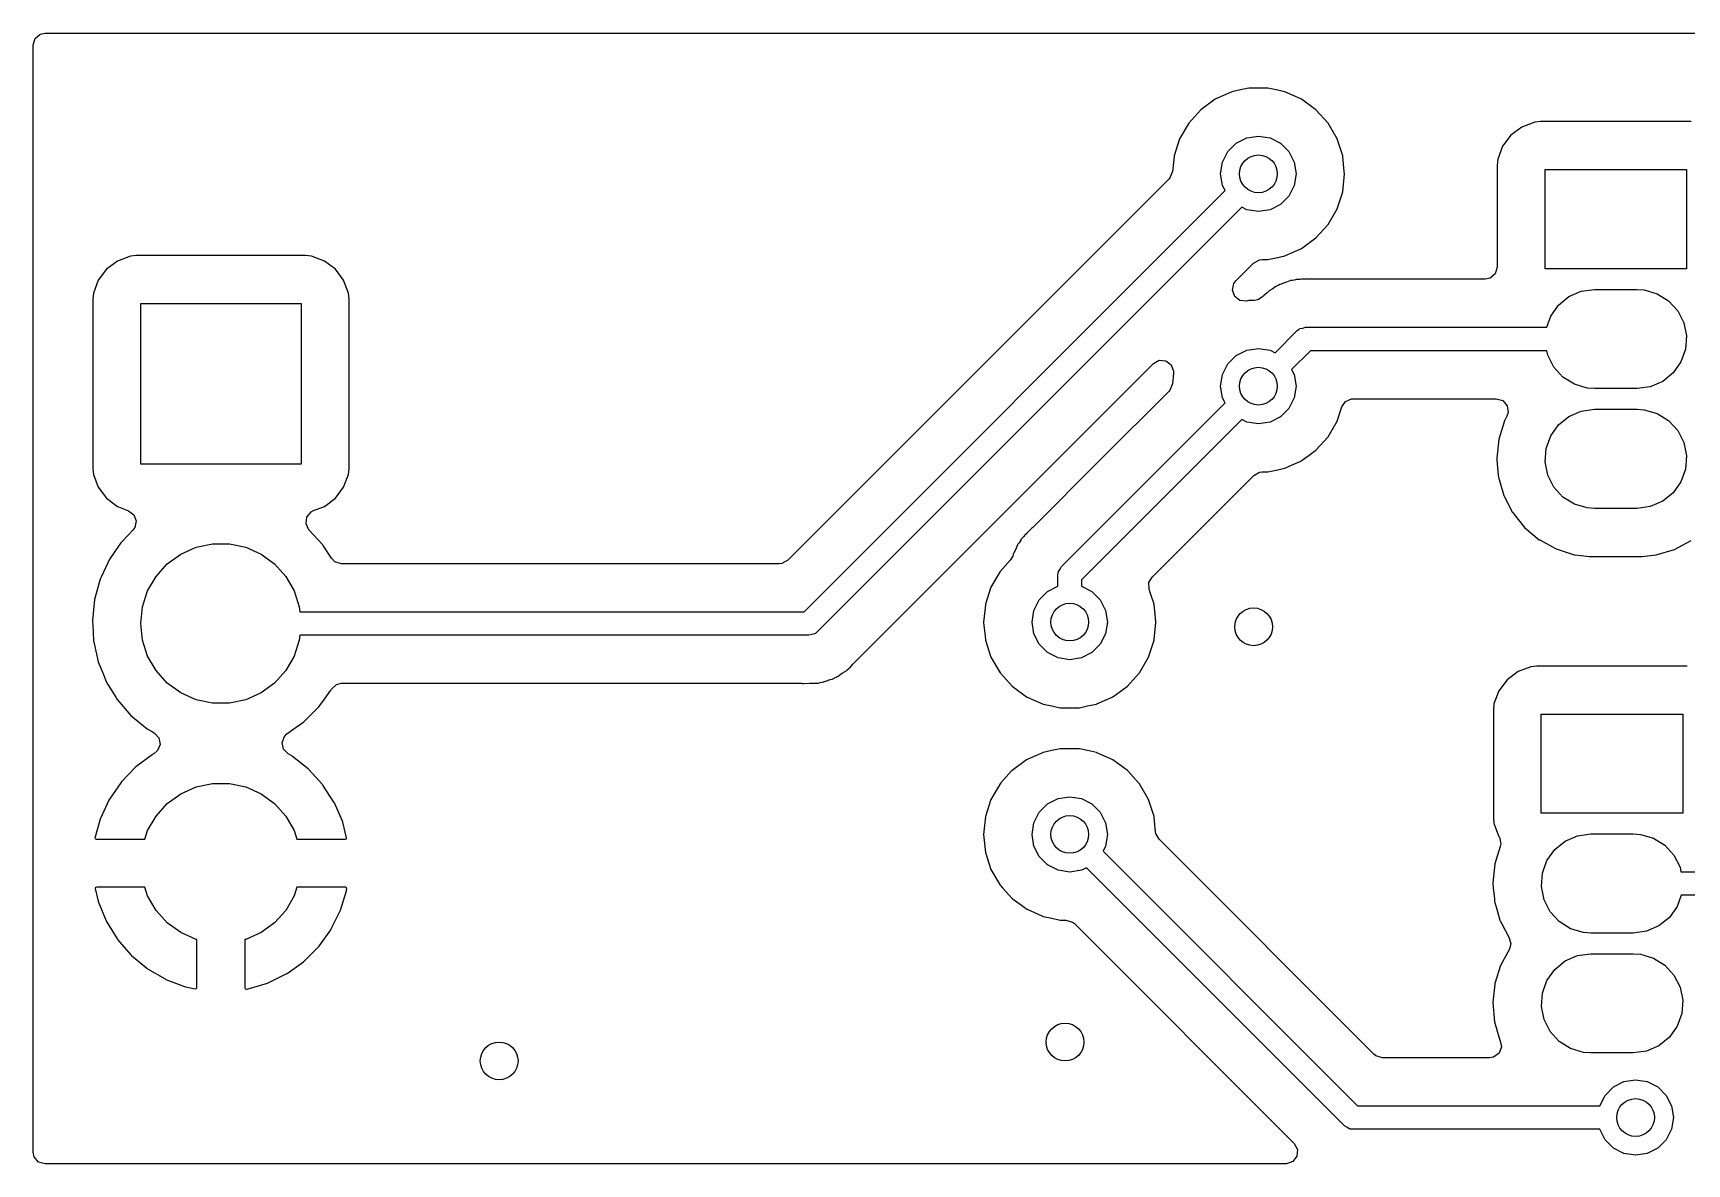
# Model space of a CAD drawing. Extents: x 136.3 to 164.2, y -80.5 to -68.5.
# Drawn here: x 136.26 to 153.79, y -80.49 to -68.51 of the extents above; entities that cross this region are included whole.
import ezdxf

# ---------------------------------------------------------------- set-up
doc = ezdxf.new("R2010")
doc.units = 0
doc.layers.add('BLACK', color=7, linetype='CONTINUOUS')

msp = doc.modelspace()

# ---------------------------------------------------------------- linework, layer by layer
at = {"layer": 'BLACK', "linetype": 'CONTINUOUS'}
for p, q in [((136.279, -68.5664), (136.332, -68.5199)), ((136.332, -68.5199), (136.385, -68.5085)), ((136.385, -68.5085), (164.115, -68.5085)), ((136.258, -68.6345), (136.279, -68.5664)), ((136.258, -80.3655), (136.258, -68.6345)), ((149.155, -69.0915), (149.148, -69.0929)), ((149.345, -69.0915), (149.155, -69.0915)), ((149.352, -69.0929), (149.345, -69.0915)), ((148.793, -69.2089), (148.639, -69.3211)), ((148.799, -69.2062), (148.793, -69.2089)), ((148.962, -69.1339), (148.799, -69.2062)), ((148.799, -69.2062), (148.799, -69.2062)), ((148.968, -69.1312), (148.962, -69.1339)), ((148.962, -69.1339), (148.962, -69.1339)), ((149.061, -69.1114), (148.968, -69.1312)), ((149.148, -69.0929), (149.061, -69.1114)), ((149.148, -69.0929), (149.148, -69.0929)), ((149.439, -69.1114), (149.352, -69.0929)), ((149.352, -69.0929), (149.352, -69.0929)), ((149.532, -69.1312), (149.439, -69.1114)), ((149.538, -69.1339), (149.532, -69.1312)), ((149.701, -69.2062), (149.538, -69.1339)), ((149.538, -69.1339), (149.538, -69.1339)), ((149.707, -69.2089), (149.701, -69.2062)), ((149.701, -69.2062), (149.701, -69.2062)), ((149.861, -69.3211), (149.707, -69.2089)), ((148.639, -69.3211), (148.511, -69.4631)), ((149.989, -69.4631), (149.861, -69.3211)), ((148.511, -69.4631), (148.415, -69.6284)), ((149.126, -69.6196), (149.25, -69.6)), ((149.25, -69.6), (149.374, -69.6196)), ((150.085, -69.6284), (149.989, -69.4631)), ((151.927, -69.5917), (151.839, -69.7083)), ((152.043, -69.5044), (151.927, -69.5917)), ((152.18, -69.4533), (152.043, -69.5044)), ((152.242, -69.4465), (152.18, -69.4533)), ((153.838, -69.4465), (152.242, -69.4465)), ((148.415, -69.6284), (148.356, -69.8101)), ((148.87, -69.8764), (148.926, -69.7649)), ((148.926, -69.7649), (149.015, -69.6764)), ((149.015, -69.6764), (149.126, -69.6196)), ((149.374, -69.6196), (149.485, -69.6764)), ((149.485, -69.6764), (149.574, -69.7649)), ((149.574, -69.7649), (149.63, -69.8764)), ((150.144, -69.8101), (150.085, -69.6284)), ((151.839, -69.7083), (151.788, -69.8447)), ((148.356, -69.8166), (148.339, -69.9753)), ((148.356, -69.8101), (148.356, -69.8166)), ((148.356, -69.8166), (148.356, -69.8166)), ((148.85, -70), (148.87, -69.8764)), ((149.63, -69.8764), (149.65, -70)), ((150.144, -69.8166), (150.144, -69.8101)), ((150.161, -69.9753), (150.144, -69.8166)), ((150.144, -69.8166), (150.144, -69.8166)), ((151.788, -69.8447), (151.781, -69.9069)), ((151.781, -69.9069), (151.781, -70.9905)), ((152.29, -71.005), (152.29, -69.955)), ((152.29, -69.955), (153.79, -69.955)), ((153.79, -69.955), (153.79, -71.005)), ((148.303, -70.0512), (144.26, -74.0946)), ((148.312, -70.0409), (148.303, -70.0512)), ((148.339, -69.9753), (148.312, -70.0409)), ((148.87, -70.1236), (148.85, -70)), ((148.897, -70.1766), (148.87, -70.1236)), ((149.63, -70.1236), (149.574, -70.2351)), ((149.65, -70), (149.63, -70.1236)), ((150.144, -70.1899), (150.164, -70)), ((150.164, -70), (150.161, -69.9753)), ((144.433, -74.64), (148.897, -70.1766)), ((149.574, -70.2351), (149.485, -70.3236)), ((150.085, -70.3716), (150.144, -70.1899)), ((149.073, -70.3534), (144.573, -74.8534)), ((149.126, -70.3804), (149.073, -70.3534)), ((149.25, -70.4), (149.126, -70.3804)), ((149.374, -70.3804), (149.25, -70.4)), ((149.485, -70.3236), (149.374, -70.3804)), ((149.989, -70.5369), (150.085, -70.3716)), ((149.861, -70.6789), (149.989, -70.5369)), ((149.538, -70.8661), (149.701, -70.7938)), ((149.701, -70.7938), (149.707, -70.7911)), ((149.701, -70.7938), (149.701, -70.7938)), ((149.707, -70.7911), (149.861, -70.6789)), ((137.037, -71.0117), (136.949, -71.1283)), ((137.153, -70.9244), (137.037, -71.0117)), ((137.29, -70.8733), (137.153, -70.9244)), ((137.352, -70.8665), (137.29, -70.8733)), ((139.148, -70.8665), (137.352, -70.8665)), ((139.21, -70.8733), (139.148, -70.8665)), ((139.347, -70.9244), (139.21, -70.8733)), ((139.463, -71.0117), (139.347, -70.9244)), ((139.551, -71.1283), (139.463, -71.0117)), ((149.011, -71.1352), (149.2, -70.9454)), ((149.2, -70.9454), (149.263, -70.9114)), ((149.263, -70.9114), (149.29, -70.9085)), ((149.29, -70.9085), (149.345, -70.9085)), ((149.345, -70.9085), (149.352, -70.9071)), ((149.352, -70.9071), (149.439, -70.8886)), ((149.352, -70.9071), (149.352, -70.9071)), ((149.439, -70.8886), (149.532, -70.8688)), ((149.532, -70.8688), (149.538, -70.8661)), ((151.781, -70.9905), (151.761, -71.0586)), ((153.79, -71.005), (152.29, -71.005)), ((136.949, -71.1283), (136.898, -71.2647)), ((139.602, -71.2647), (139.551, -71.1283)), ((148.974, -71.2327), (148.989, -71.1634)), ((148.989, -71.1634), (149.011, -71.1352)), ((149.436, -71.1951), (149.407, -71.2164)), ((149.442, -71.1904), (149.436, -71.1951)), ((149.436, -71.1951), (149.436, -71.1951)), ((149.461, -71.183), (149.442, -71.1904)), ((149.479, -71.1743), (149.461, -71.183)), ((149.49, -71.168), (149.479, -71.1743)), ((149.496, -71.164), (149.49, -71.168)), ((149.539, -71.1516), (149.496, -71.164)), ((149.55, -71.1478), (149.539, -71.1516)), ((149.584, -71.1344), (149.55, -71.1478)), ((149.591, -71.1315), (149.584, -71.1344)), ((149.584, -71.1344), (149.584, -71.1344)), ((149.611, -71.129), (149.591, -71.1315)), ((149.631, -71.125), (149.611, -71.129)), ((149.642, -71.1215), (149.631, -71.125)), ((149.65, -71.1193), (149.642, -71.1215)), ((149.642, -71.1215), (149.642, -71.1215)), ((149.694, -71.1179), (149.65, -71.1193)), ((149.706, -71.117), (149.694, -71.1179)), ((149.71, -71.1165), (149.706, -71.117)), ((149.738, -71.1165), (149.71, -71.1165)), ((149.742, -71.1164), (149.738, -71.1165)), ((149.802, -71.1145), (149.742, -71.1164)), ((149.81, -71.1143), (149.802, -71.1145)), ((149.802, -71.1145), (149.802, -71.1145)), ((149.818, -71.116), (149.81, -71.1143)), ((149.829, -71.1165), (149.818, -71.116)), ((151.655, -71.1165), (149.829, -71.1165)), ((151.708, -71.1051), (151.655, -71.1165)), ((151.761, -71.0586), (151.708, -71.1051)), ((136.898, -71.2647), (136.892, -71.3269)), ((136.892, -71.3269), (136.892, -73.1231)), ((139.608, -71.3269), (139.602, -71.2647)), ((139.608, -73.1231), (139.608, -71.3269)), ((148.999, -71.2993), (148.974, -71.2327)), ((149.055, -71.3422), (148.999, -71.2993)), ((149.126, -71.3476), (149.055, -71.3422)), ((149.148, -71.3429), (149.126, -71.3476)), ((149.155, -71.3415), (149.148, -71.3429)), ((149.148, -71.3429), (149.148, -71.3429)), ((149.206, -71.3415), (149.155, -71.3415)), ((149.245, -71.3356), (149.206, -71.3415)), ((149.304, -71.2958), (149.245, -71.3356)), ((149.308, -71.2906), (149.304, -71.2958)), ((149.313, -71.2845), (149.308, -71.2906)), ((149.308, -71.2906), (149.308, -71.2906)), ((149.329, -71.2726), (149.313, -71.2845)), ((149.344, -71.2598), (149.329, -71.2726)), ((149.359, -71.2455), (149.344, -71.2598)), ((149.365, -71.2414), (149.359, -71.2455)), ((149.397, -71.223), (149.365, -71.2414)), ((149.365, -71.2414), (149.365, -71.2414)), ((149.407, -71.2164), (149.397, -71.223)), ((152.432, -71.3906), (152.543, -71.3009)), ((152.543, -71.3009), (152.674, -71.2443)), ((152.674, -71.2443), (152.815, -71.225)), ((152.815, -71.225), (153.265, -71.225)), ((153.265, -71.225), (153.342, -71.2306)), ((153.342, -71.2306), (153.479, -71.2704)), ((153.479, -71.2704), (153.6, -71.3455)), ((153.6, -71.3455), (153.696, -71.4504)), ((137.4, -73.075), (137.4, -71.375)), ((137.4, -71.375), (139.1, -71.375)), ((139.1, -71.375), (139.1, -73.075)), ((152.307, -71.625), (152.35, -71.5068)), ((152.35, -71.5068), (152.432, -71.3906)), ((153.696, -71.4504), (153.761, -71.5773)), ((149.427, -71.8966), (149.662, -71.6616)), ((149.662, -71.6616), (149.679, -71.6483)), ((149.679, -71.6483), (149.682, -71.6448)), ((149.682, -71.6448), (149.685, -71.644)), ((149.685, -71.644), (149.69, -71.6401)), ((149.69, -71.6401), (149.72, -71.6337)), ((149.72, -71.6337), (149.75, -71.625)), ((149.75, -71.625), (152.307, -71.625)), ((153.761, -71.5773), (153.789, -71.717)), ((153.789, -71.717), (153.779, -71.8592)), ((149.015, -71.9264), (149.126, -71.8696)), ((149.126, -71.8696), (149.25, -71.85)), ((149.25, -71.85), (149.374, -71.8696)), ((149.374, -71.8696), (149.427, -71.8966)), ((149.802, -71.875), (149.603, -72.0734)), ((152.31, -71.875), (149.802, -71.875)), ((152.319, -71.9227), (152.31, -71.875)), ((153.779, -71.8592), (153.73, -71.9932)), ((144.958, -75.1876), (148.137, -72.0093)), ((148.137, -72.0093), (148.199, -71.9752)), ((148.199, -71.9752), (148.27, -71.9803)), ((148.27, -71.9803), (148.327, -72.0228)), ((148.327, -72.0228), (148.351, -72.0894)), ((148.87, -72.1264), (148.926, -72.0149)), ((148.926, -72.0149), (149.015, -71.9264)), ((152.384, -72.0496), (152.319, -71.9227)), ((152.48, -72.1545), (152.384, -72.0496)), ((153.73, -71.9932), (153.648, -72.1094)), ((148.339, -72.2253), (148.312, -72.2909)), ((148.351, -72.1115), (148.339, -72.2253)), ((148.351, -72.0894), (148.351, -72.1115)), ((148.85, -72.25), (148.87, -72.1264)), ((149.603, -72.0734), (149.63, -72.1264)), ((149.63, -72.1264), (149.65, -72.25)), ((152.601, -72.2296), (152.48, -72.1545)), ((152.738, -72.2694), (152.601, -72.2296)), ((153.537, -72.1991), (153.406, -72.2557)), ((153.648, -72.1094), (153.537, -72.1991)), ((148.303, -72.3012), (147.577, -73.0272)), ((148.312, -72.2909), (148.303, -72.3012)), ((148.87, -72.3736), (148.85, -72.25)), ((148.897, -72.4266), (148.87, -72.3736)), ((149.63, -72.3736), (149.574, -72.4851)), ((149.65, -72.25), (149.63, -72.3736)), ((150.134, -72.4706), (150.174, -72.412)), ((150.174, -72.412), (150.239, -72.3843)), ((150.239, -72.3843), (150.253, -72.3835)), ((150.253, -72.3835), (151.773, -72.3835)), ((151.773, -72.3835), (151.841, -72.4035)), ((151.841, -72.4035), (151.887, -72.4572)), ((152.815, -72.275), (152.738, -72.2694)), ((153.265, -72.275), (152.815, -72.275)), ((153.406, -72.2557), (153.265, -72.275)), ((147.162, -74.1616), (148.897, -72.4266)), ((149.485, -72.5736), (149.374, -72.6304)), ((149.574, -72.4851), (149.485, -72.5736)), ((150.085, -72.6216), (150.134, -72.4706)), ((151.884, -72.5694), (151.858, -72.6176)), ((151.898, -72.5274), (151.884, -72.5694)), ((151.887, -72.4572), (151.898, -72.5274)), ((152.432, -72.6606), (152.543, -72.5709)), ((152.543, -72.5709), (152.674, -72.5143)), ((152.674, -72.5143), (152.815, -72.495)), ((152.815, -72.495), (153.265, -72.495)), ((153.265, -72.495), (153.342, -72.5006)), ((153.342, -72.5006), (153.479, -72.5404)), ((153.479, -72.5404), (153.6, -72.6155)), ((149.073, -72.6034), (147.375, -74.3018)), ((149.126, -72.6304), (149.073, -72.6034)), ((149.25, -72.65), (149.126, -72.6304)), ((149.374, -72.6304), (149.25, -72.65)), ((149.989, -72.7869), (150.085, -72.6216)), ((151.858, -72.6176), (151.798, -72.8112)), ((152.35, -72.7768), (152.432, -72.6606)), ((153.6, -72.6155), (153.696, -72.7204)), ((153.696, -72.7204), (153.761, -72.8473)), ((149.789, -72.9816), (149.861, -72.9289)), ((149.861, -72.9289), (149.903, -72.8828)), ((149.903, -72.8828), (149.985, -72.7919)), ((149.985, -72.7919), (149.989, -72.7869)), ((149.985, -72.7919), (149.985, -72.7919)), ((151.798, -72.8112), (151.777, -73.0127)), ((152.291, -73.053), (152.301, -72.9108)), ((152.301, -72.9108), (152.35, -72.7768)), ((153.761, -72.8473), (153.789, -72.987)), ((136.892, -73.1231), (136.898, -73.1853)), ((139.1, -73.075), (137.4, -73.075)), ((139.602, -73.1853), (139.608, -73.1231)), ((147.577, -73.0272), (146.858, -73.7463)), ((149.439, -73.1386), (149.532, -73.1188)), ((149.532, -73.1188), (149.578, -73.0985)), ((149.578, -73.0985), (149.701, -73.0438)), ((149.701, -73.0438), (149.707, -73.0411)), ((149.701, -73.0438), (149.701, -73.0438)), ((149.707, -73.0411), (149.714, -73.0356)), ((149.714, -73.0356), (149.789, -72.9816)), ((151.777, -73.0127), (151.779, -73.0349)), ((151.779, -73.0349), (151.793, -73.1927)), ((152.319, -73.1927), (152.291, -73.053)), ((153.789, -72.987), (153.779, -73.1292)), ((136.898, -73.1853), (136.949, -73.3217)), ((139.551, -73.3217), (139.602, -73.1853)), ((148.649, -73.747), (149.201, -73.1954)), ((149.201, -73.1954), (149.263, -73.1614)), ((149.263, -73.1614), (149.29, -73.1585)), ((149.29, -73.1585), (149.345, -73.1585)), ((149.345, -73.1585), (149.352, -73.1571)), ((149.352, -73.1571), (149.439, -73.1386)), ((149.352, -73.1571), (149.352, -73.1571)), ((151.793, -73.1927), (151.795, -73.2146)), ((151.795, -73.2146), (151.852, -73.409)), ((152.384, -73.3196), (152.319, -73.1927)), ((153.73, -73.2632), (153.648, -73.3794)), ((153.779, -73.1292), (153.73, -73.2632)), ((136.949, -73.3217), (137.037, -73.4383)), ((137.037, -73.4383), (137.153, -73.5256)), ((139.347, -73.5256), (139.463, -73.4383)), ((139.463, -73.4383), (139.551, -73.3217)), ((151.852, -73.409), (151.855, -73.4145)), ((151.855, -73.4145), (151.855, -73.4145)), ((151.855, -73.4145), (151.859, -73.4224)), ((151.859, -73.4224), (151.946, -73.5886)), ((152.48, -73.4245), (152.384, -73.3196)), ((152.601, -73.4996), (152.48, -73.4245)), ((153.537, -73.4691), (153.406, -73.5257)), ((153.648, -73.3794), (153.537, -73.4691)), ((137.153, -73.5256), (137.162, -73.5288)), ((137.162, -73.5288), (137.162, -73.5288)), ((137.162, -73.5288), (137.27, -73.5695)), ((137.27, -73.5695), (137.327, -73.6122)), ((137.327, -73.6122), (137.352, -73.6787)), ((139.152, -73.7076), (139.16, -73.6371)), ((139.16, -73.6371), (139.205, -73.5824)), ((139.205, -73.5824), (139.232, -73.5687)), ((139.232, -73.5687), (139.338, -73.5288)), ((139.338, -73.5288), (139.347, -73.5256)), ((151.946, -73.5886), (151.95, -73.5934)), ((151.95, -73.5934), (151.95, -73.5934)), ((151.95, -73.5934), (151.965, -73.6122)), ((151.965, -73.6122), (152.073, -73.7466)), ((152.738, -73.5394), (152.601, -73.4996)), ((152.815, -73.545), (152.738, -73.5394)), ((153.265, -73.545), (152.815, -73.545)), ((153.406, -73.5257), (153.265, -73.545)), ((137.317, -73.7746), (137.209, -73.8879)), ((137.337, -73.7481), (137.317, -73.7746)), ((137.352, -73.6787), (137.337, -73.7481)), ((139.183, -73.7715), (139.152, -73.7076)), ((139.327, -73.9295), (139.183, -73.7715)), ((146.794, -73.8105), (146.774, -73.8302)), ((146.796, -73.8077), (146.794, -73.8105)), ((146.838, -73.7638), (146.796, -73.8077)), ((146.843, -73.758), (146.838, -73.7638)), ((146.849, -73.7539), (146.843, -73.758)), ((146.858, -73.7463), (146.849, -73.7539)), ((148.123, -74.2732), (148.649, -73.747)), ((152.073, -73.7466), (152.228, -73.8769)), ((137.178, -73.925), (137.065, -74.0917)), ((137.188, -73.9114), (137.178, -73.925)), ((137.191, -73.9071), (137.188, -73.9114)), ((137.188, -73.9114), (137.188, -73.9114)), ((137.209, -73.8879), (137.191, -73.9071)), ((137.825, -74.0289), (137.987, -73.9566)), ((137.987, -73.9566), (138.161, -73.9197)), ((138.161, -73.9197), (138.339, -73.9197)), ((138.339, -73.9197), (138.513, -73.9566)), ((138.513, -73.9566), (138.675, -74.0289)), ((139.33, -73.9333), (139.327, -73.9295)), ((139.333, -73.9376), (139.33, -73.9333)), ((139.421, -74.0739), (139.333, -73.9376)), ((139.333, -73.9376), (139.333, -73.9376)), ((146.678, -73.9762), (146.656, -74.0149)), ((146.683, -73.9655), (146.678, -73.9762)), ((146.697, -73.9322), (146.683, -73.9655)), ((146.7, -73.925), (146.697, -73.9322)), ((146.697, -73.9322), (146.697, -73.9322)), ((146.713, -73.909), (146.7, -73.925)), ((146.724, -73.8924), (146.713, -73.909)), ((146.73, -73.8816), (146.724, -73.8924)), ((146.733, -73.8747), (146.73, -73.8816)), ((146.73, -73.8816), (146.73, -73.8816)), ((146.764, -73.8424), (146.733, -73.8747)), ((146.771, -73.8334), (146.764, -73.8424)), ((146.774, -73.8302), (146.771, -73.8334)), ((152.228, -73.8769), (152.234, -73.8798)), ((152.234, -73.8798), (152.234, -73.8798)), ((152.234, -73.8798), (152.399, -73.971)), ((152.399, -73.971), (152.406, -73.9745)), ((152.406, -73.9745), (152.599, -74.0358)), ((153.467, -74.0387), (153.661, -73.9801)), ((153.661, -73.9801), (153.84, -73.885)), ((137.051, -74.122), (136.98, -74.2732)), ((137.065, -74.0917), (137.051, -74.122)), ((137.562, -74.2654), (137.681, -74.1333)), ((137.681, -74.1333), (137.825, -74.0289)), ((138.675, -74.0289), (138.819, -74.1333)), ((138.819, -74.1333), (138.938, -74.2654)), ((139.459, -74.1115), (139.421, -74.0739)), ((139.527, -74.1315), (139.459, -74.1115)), ((144.17, -74.1315), (139.527, -74.1315)), ((144.197, -74.1286), (144.17, -74.1315)), ((144.26, -74.0946), (144.197, -74.1286)), ((146.622, -74.0899), (146.511, -74.2131)), ((146.644, -74.0557), (146.622, -74.0899)), ((146.645, -74.0533), (146.644, -74.0557)), ((146.651, -74.0346), (146.645, -74.0533)), ((146.654, -74.0226), (146.651, -74.0346)), ((146.656, -74.0149), (146.654, -74.0226)), ((146.654, -74.0226), (146.654, -74.0226)), ((147.147, -74.1886), (147.162, -74.1616)), ((152.599, -74.0358), (152.605, -74.0365)), ((152.605, -74.0365), (152.605, -74.0365)), ((152.605, -74.0365), (152.674, -74.0442)), ((152.674, -74.0442), (152.757, -74.0535)), ((152.757, -74.0535), (153.316, -74.0535)), ((153.316, -74.0535), (153.467, -74.0387)), ((136.971, -74.2943), (136.911, -74.5096)), ((136.98, -74.2732), (136.971, -74.2943)), ((137.473, -74.4193), (137.562, -74.2654)), ((138.938, -74.2654), (139.027, -74.4193)), ((146.511, -74.2131), (146.415, -74.3784)), ((147.125, -74.25), (147.128, -74.228)), ((147.125, -74.3703), (147.125, -74.25)), ((147.128, -74.2234), (147.129, -74.2209)), ((147.128, -74.228), (147.128, -74.2234)), ((147.129, -74.2209), (147.13, -74.2145)), ((147.13, -74.2145), (147.147, -74.1886)), ((147.375, -74.3018), (147.375, -74.3703)), ((148.09, -74.3303), (148.123, -74.2732)), ((148.092, -74.4013), (148.09, -74.3303)), ((136.911, -74.5096), (136.887, -74.7317)), ((137.419, -74.5883), (137.473, -74.4193)), ((139.027, -74.4193), (139.081, -74.5883)), ((146.415, -74.3784), (146.356, -74.5601)), ((146.87, -74.6264), (146.926, -74.5149)), ((146.926, -74.5149), (147.015, -74.4264)), ((147.015, -74.4264), (147.125, -74.3703)), ((147.375, -74.3703), (147.485, -74.4264)), ((147.485, -74.4264), (147.574, -74.5149)), ((147.574, -74.5149), (147.63, -74.6264)), ((148.11, -74.4561), (148.092, -74.4013)), ((148.144, -74.5601), (148.11, -74.4561)), ((137.4, -74.765), (137.419, -74.5883)), ((139.081, -74.5883), (139.087, -74.64)), ((139.087, -74.64), (144.433, -74.64)), ((146.349, -74.6292), (146.336, -74.75)), ((146.356, -74.5666), (146.349, -74.6292)), ((146.356, -74.5601), (146.356, -74.5666)), ((146.356, -74.5666), (146.356, -74.5666)), ((146.85, -74.75), (146.87, -74.6264)), ((147.63, -74.6264), (147.65, -74.75)), ((148.144, -74.5666), (148.144, -74.5601)), ((148.151, -74.6292), (148.144, -74.5666)), ((148.144, -74.5666), (148.144, -74.5666)), ((148.164, -74.75), (148.151, -74.6292)), ((136.887, -74.7317), (136.888, -74.7368)), ((136.888, -74.7368), (136.888, -74.7369)), ((136.888, -74.7369), (136.894, -74.8481)), ((136.894, -74.8481), (136.9, -74.9547)), ((137.419, -74.9417), (137.4, -74.765)), ((144.545, -74.8749), (144.515, -74.8813)), ((144.55, -74.871), (144.545, -74.8749)), ((144.553, -74.8702), (144.55, -74.871)), ((144.556, -74.8667), (144.553, -74.8702)), ((144.573, -74.8534), (144.556, -74.8667)), ((146.336, -74.75), (146.337, -74.7566)), ((146.337, -74.7566), (146.352, -74.8942)), ((146.87, -74.8736), (146.85, -74.75)), ((146.926, -74.9851), (146.87, -74.8736)), ((147.63, -74.8736), (147.574, -74.9851)), ((147.65, -74.75), (147.63, -74.8736)), ((148.148, -74.8942), (148.163, -74.7566)), ((148.163, -74.7566), (148.164, -74.75)), ((136.9, -74.9547), (136.901, -74.9598)), ((136.901, -74.9598), (136.901, -74.9598)), ((136.901, -74.9598), (136.923, -75.0582)), ((137.473, -75.1107), (137.419, -74.9417)), ((139.081, -74.9417), (139.027, -75.1107)), ((139.087, -74.89), (139.081, -74.9417)), ((144.485, -74.89), (139.087, -74.89)), ((144.515, -74.8813), (144.485, -74.89)), ((146.352, -74.8942), (146.356, -74.9399)), ((146.356, -74.9399), (146.415, -75.1216)), ((147.015, -75.0736), (146.926, -74.9851)), ((147.574, -74.9851), (147.485, -75.0736)), ((148.085, -75.1216), (148.144, -74.9399)), ((148.144, -74.9399), (148.148, -74.8942)), ((136.923, -75.0582), (136.949, -75.1726)), ((136.949, -75.1726), (137.003, -75.3062)), ((137.562, -75.2646), (137.473, -75.1107)), ((139.027, -75.1107), (138.938, -75.2646)), ((144.922, -75.2305), (144.95, -75.1964)), ((144.95, -75.1964), (144.958, -75.1876)), ((146.415, -75.1216), (146.511, -75.2869)), ((147.126, -75.1304), (147.015, -75.0736)), ((147.25, -75.15), (147.126, -75.1304)), ((147.374, -75.1304), (147.25, -75.15)), ((147.485, -75.0736), (147.374, -75.1304)), ((147.989, -75.2869), (148.085, -75.1216)), ((152.14, -75.2233), (152.003, -75.2744)), ((152.202, -75.2165), (152.14, -75.2233)), ((153.798, -75.2165), (152.202, -75.2165)), ((137.003, -75.3062), (137.027, -75.3634)), ((137.027, -75.3634), (137.033, -75.3796)), ((137.033, -75.3796), (137.052, -75.4102)), ((137.681, -75.3967), (137.562, -75.2646)), ((137.825, -75.5011), (137.681, -75.3967)), ((138.819, -75.3967), (138.675, -75.5011)), ((138.938, -75.2646), (138.819, -75.3967)), ((139.475, -75.4115), (139.53, -75.3985)), ((139.53, -75.3985), (144.406, -75.3985)), ((144.406, -75.3985), (144.417, -75.399)), ((144.417, -75.399), (144.425, -75.4007)), ((144.425, -75.4007), (144.433, -75.4005)), ((144.433, -75.4005), (144.493, -75.3986)), ((144.433, -75.4005), (144.433, -75.4005)), ((144.493, -75.3986), (144.497, -75.3985)), ((144.497, -75.3985), (144.525, -75.3985)), ((144.525, -75.3985), (144.529, -75.398)), ((144.529, -75.398), (144.541, -75.3971)), ((144.529, -75.398), (144.529, -75.398)), ((144.541, -75.3971), (144.573, -75.396)), ((144.573, -75.396), (144.577, -75.3959)), ((144.577, -75.3959), (144.585, -75.3957)), ((144.585, -75.3957), (144.604, -75.39)), ((144.604, -75.39), (144.624, -75.386)), ((144.624, -75.386), (144.636, -75.3845)), ((144.636, -75.3845), (144.644, -75.3835)), ((144.636, -75.3845), (144.636, -75.3845)), ((144.644, -75.3835), (144.651, -75.3806)), ((144.651, -75.3806), (144.685, -75.3672)), ((144.651, -75.3806), (144.651, -75.3806)), ((144.685, -75.3672), (144.696, -75.3634)), ((144.696, -75.3634), (144.731, -75.3532)), ((144.731, -75.3532), (144.739, -75.351)), ((144.731, -75.3532), (144.731, -75.3532)), ((144.739, -75.351), (144.745, -75.347)), ((144.745, -75.347), (144.756, -75.3407)), ((144.745, -75.347), (144.745, -75.347)), ((144.756, -75.3407), (144.774, -75.332)), ((144.774, -75.332), (144.793, -75.3246)), ((144.793, -75.3246), (144.828, -75.2986)), ((144.828, -75.2986), (144.838, -75.292)), ((144.838, -75.292), (144.87, -75.2736)), ((144.87, -75.2736), (144.876, -75.2695)), ((144.87, -75.2736), (144.87, -75.2736)), ((144.876, -75.2695), (144.891, -75.2552)), ((144.891, -75.2552), (144.906, -75.2424)), ((144.906, -75.2424), (144.916, -75.2351)), ((144.916, -75.2351), (144.922, -75.2305)), ((146.511, -75.2869), (146.515, -75.2919)), ((146.515, -75.2919), (146.515, -75.2919)), ((146.515, -75.2919), (146.61, -75.3972)), ((146.61, -75.3972), (146.639, -75.4289)), ((147.861, -75.4289), (147.89, -75.3972)), ((147.89, -75.3972), (147.985, -75.2919)), ((147.985, -75.2919), (147.989, -75.2869)), ((147.985, -75.2919), (147.985, -75.2919)), ((151.887, -75.3617), (151.799, -75.4783)), ((152.003, -75.2744), (151.887, -75.3617)), ((137.052, -75.4102), (137.134, -75.5438)), ((137.134, -75.5438), (137.15, -75.5701)), ((137.15, -75.5701), (137.296, -75.7389)), ((137.987, -75.5734), (137.825, -75.5011)), ((138.161, -75.6103), (137.987, -75.5734)), ((138.513, -75.5734), (138.339, -75.6103)), ((138.675, -75.5011), (138.513, -75.5734)), ((139.288, -75.6485), (139.348, -75.5657)), ((139.348, -75.5657), (139.415, -75.4713)), ((139.415, -75.4713), (139.418, -75.4671)), ((139.418, -75.4671), (139.421, -75.4624)), ((139.421, -75.4624), (139.422, -75.4596)), ((139.422, -75.4596), (139.475, -75.4115)), ((146.639, -75.4289), (146.793, -75.5411)), ((146.793, -75.5411), (146.799, -75.5438)), ((146.799, -75.5438), (146.799, -75.5438)), ((146.799, -75.5438), (146.962, -75.6161)), ((147.538, -75.6161), (147.701, -75.5438)), ((147.701, -75.5438), (147.707, -75.5411)), ((147.701, -75.5438), (147.701, -75.5438)), ((147.707, -75.5411), (147.861, -75.4289)), ((151.799, -75.4783), (151.748, -75.6147)), ((137.296, -75.7389), (137.468, -75.8816)), ((138.339, -75.6103), (138.161, -75.6103)), ((139.13, -75.8062), (139.288, -75.6485)), ((146.962, -75.6161), (146.968, -75.6188)), ((146.968, -75.6188), (147.061, -75.6386)), ((147.061, -75.6386), (147.148, -75.6571)), ((147.148, -75.6571), (147.148, -75.6571)), ((147.148, -75.6571), (147.155, -75.6585)), ((147.155, -75.6585), (147.345, -75.6585)), ((147.345, -75.6585), (147.352, -75.6571)), ((147.352, -75.6571), (147.439, -75.6386)), ((147.352, -75.6571), (147.352, -75.6571)), ((147.439, -75.6386), (147.532, -75.6188)), ((147.532, -75.6188), (147.538, -75.6161)), ((151.748, -75.6147), (151.742, -75.6769)), ((151.742, -75.6769), (151.742, -76.8231)), ((152.25, -76.775), (152.25, -75.725)), ((152.25, -75.725), (153.75, -75.725)), ((153.75, -75.725), (153.75, -76.775)), ((137.468, -75.8816), (137.524, -75.9145)), ((137.524, -75.9145), (137.542, -75.9248)), ((137.542, -75.9248), (137.591, -75.9764)), ((138.95, -75.9342), (139.014, -75.8887)), ((139.014, -75.8887), (139.13, -75.8062)), ((137.604, -76.0462), (137.577, -76.112)), ((137.591, -75.9764), (137.604, -76.0462)), ((138.898, -76.0272), (138.923, -75.9608)), ((138.913, -76.0967), (138.898, -76.0272)), ((138.963, -76.1471), (138.913, -76.0967)), ((138.923, -75.9608), (138.95, -75.9342)), ((147.148, -76.0929), (147.061, -76.1114)), ((147.155, -76.0915), (147.148, -76.0929)), ((147.148, -76.0929), (147.148, -76.0929)), ((147.345, -76.0915), (147.155, -76.0915)), ((147.352, -76.0929), (147.345, -76.0915)), ((147.439, -76.1114), (147.352, -76.0929)), ((147.352, -76.0929), (147.352, -76.0929)), ((137.52, -76.155), (137.349, -76.2829)), ((137.528, -76.1495), (137.52, -76.155)), ((137.537, -76.1453), (137.528, -76.1495)), ((137.577, -76.112), (137.537, -76.1453)), ((139, -76.1675), (138.963, -76.1471)), ((139.008, -76.1732), (139, -76.1675)), ((139.175, -76.3052), (139.008, -76.1732)), ((146.793, -76.2089), (146.639, -76.3211)), ((146.799, -76.2062), (146.793, -76.2089)), ((146.962, -76.1339), (146.799, -76.2062)), ((146.799, -76.2062), (146.799, -76.2062)), ((146.968, -76.1312), (146.962, -76.1339)), ((146.962, -76.1339), (146.962, -76.1339)), ((147.061, -76.1114), (146.968, -76.1312)), ((147.532, -76.1312), (147.439, -76.1114)), ((147.538, -76.1339), (147.532, -76.1312)), ((147.701, -76.2062), (147.538, -76.1339)), ((147.538, -76.1339), (147.538, -76.1339)), ((147.707, -76.2089), (147.701, -76.2062)), ((147.701, -76.2062), (147.701, -76.2062)), ((147.861, -76.3211), (147.707, -76.2089)), ((137.188, -76.4517), (137.068, -76.6276)), ((137.195, -76.4437), (137.188, -76.4517)), ((137.342, -76.2897), (137.195, -76.4437)), ((137.349, -76.2829), (137.342, -76.2897)), ((139.183, -76.3122), (139.175, -76.3052)), ((139.326, -76.4698), (139.183, -76.3122)), ((146.521, -76.4517), (146.511, -76.4631)), ((146.634, -76.326), (146.521, -76.4517)), ((146.639, -76.3211), (146.634, -76.326)), ((146.634, -76.326), (146.634, -76.326)), ((147.866, -76.326), (147.861, -76.3211)), ((147.979, -76.4517), (147.866, -76.326)), ((147.866, -76.326), (147.866, -76.326)), ((147.989, -76.4631), (147.979, -76.4517)), ((137.068, -76.6276), (137.063, -76.6366)), ((137.681, -76.6733), (137.825, -76.5689)), ((137.825, -76.5689), (137.987, -76.4966)), ((137.987, -76.4966), (138.161, -76.4597)), ((138.161, -76.4597), (138.339, -76.4597)), ((138.339, -76.4597), (138.513, -76.4966)), ((138.513, -76.4966), (138.675, -76.5689)), ((138.675, -76.5689), (138.819, -76.6733)), ((139.332, -76.4779), (139.326, -76.4698)), ((139.448, -76.6567), (139.332, -76.4779)), ((146.415, -76.6284), (146.356, -76.8101)), ((146.511, -76.4631), (146.415, -76.6284)), ((147.015, -76.6764), (147.126, -76.6196)), ((147.126, -76.6196), (147.25, -76.6)), ((147.25, -76.6), (147.374, -76.6196)), ((147.374, -76.6196), (147.485, -76.6764)), ((148.085, -76.6284), (147.989, -76.4631)), ((148.144, -76.8101), (148.085, -76.6284)), ((137.063, -76.6366), (136.973, -76.8298)), ((137.473, -76.9593), (137.562, -76.8054)), ((137.562, -76.8054), (137.681, -76.6733)), ((138.819, -76.6733), (138.938, -76.8054)), ((138.938, -76.8054), (139.027, -76.9593)), ((139.453, -76.6658), (139.448, -76.6567)), ((139.538, -76.8611), (139.453, -76.6658)), ((146.87, -76.8764), (146.926, -76.7649)), ((146.926, -76.7649), (147.015, -76.6764)), ((147.485, -76.6764), (147.574, -76.7649)), ((147.574, -76.7649), (147.63, -76.8764)), ((153.75, -76.775), (152.25, -76.775)), ((136.97, -76.8395), (136.914, -77.0392)), ((136.973, -76.8298), (136.97, -76.8395)), ((137.444, -77.051), (137.473, -76.9593)), ((139.027, -76.9593), (139.056, -77.051)), ((139.541, -76.8709), (139.538, -76.8611)), ((139.583, -77.0379), (139.541, -76.8709)), ((146.356, -76.8101), (146.336, -77)), ((146.85, -77), (146.87, -76.8764)), ((147.63, -76.8764), (147.65, -77)), ((148.144, -76.8166), (148.144, -76.8101)), ((148.161, -76.9753), (148.144, -76.8166)), ((148.144, -76.8166), (148.144, -76.8166)), ((148.163, -76.9889), (148.161, -76.9753)), ((151.742, -76.8231), (151.748, -76.8853)), ((151.748, -76.8853), (151.751, -76.8927)), ((151.751, -76.8927), (151.796, -77.0133)), ((136.914, -77.0392), (136.916, -77.0476)), ((136.916, -77.0476), (136.928, -77.051)), ((136.928, -77.051), (137.444, -77.051)), ((139.056, -77.051), (139.568, -77.051)), ((139.568, -77.051), (139.582, -77.047)), ((139.582, -77.047), (139.583, -77.0379)), ((146.336, -77), (146.356, -77.1899)), ((146.87, -77.1236), (146.85, -77)), ((146.926, -77.2351), (146.87, -77.1236)), ((147.63, -77.1236), (147.603, -77.1766)), ((147.65, -77), (147.63, -77.1236)), ((148.197, -77.0512), (148.163, -76.9889)), ((150.475, -79.3296), (148.197, -77.0512)), ((151.815, -77.1269), (151.758, -77.3112)), ((151.796, -77.0133), (151.796, -77.0133)), ((151.796, -77.0133), (151.799, -77.0217)), ((151.799, -77.0217), (151.805, -77.0289)), ((151.805, -77.0289), (151.805, -77.0291)), ((151.805, -77.0291), (151.82, -77.0985)), ((151.82, -77.0985), (151.815, -77.1269)), ((152.392, -77.1606), (152.503, -77.0709)), ((152.503, -77.0709), (152.634, -77.0143)), ((152.634, -77.0143), (152.775, -76.995)), ((152.775, -76.995), (153.225, -76.995)), ((153.225, -76.995), (153.302, -77.0006)), ((153.302, -77.0006), (153.439, -77.0404)), ((153.439, -77.0404), (153.56, -77.1155)), ((153.56, -77.1155), (153.656, -77.2204)), ((146.356, -77.1899), (146.415, -77.3716)), ((147.015, -77.3236), (146.926, -77.2351)), ((147.126, -77.3804), (147.015, -77.3236)), ((147.603, -77.1766), (150.302, -79.875)), ((151.758, -77.3112), (151.737, -77.5127)), ((152.261, -77.4108), (152.31, -77.2768)), ((152.31, -77.2768), (152.392, -77.1606)), ((153.656, -77.2204), (153.721, -77.3473)), ((146.415, -77.3716), (146.511, -77.5369)), ((147.25, -77.4), (147.126, -77.3804)), ((147.374, -77.3804), (147.25, -77.4)), ((147.427, -77.3534), (147.374, -77.3804)), ((150.162, -80.0884), (147.427, -77.3534)), ((152.251, -77.553), (152.261, -77.4108)), ((153.721, -77.3473), (153.73, -77.395)), ((153.73, -77.395), (155.228, -77.395)), ((136.92, -77.563), (136.918, -77.573)), ((136.918, -77.573), (136.949, -77.7074)), ((136.933, -77.559), (136.92, -77.563)), ((137.444, -77.559), (136.933, -77.559)), ((137.473, -77.6507), (137.444, -77.559)), ((137.562, -77.8046), (137.473, -77.6507)), ((139.027, -77.6507), (138.938, -77.8046)), ((139.056, -77.559), (139.027, -77.6507)), ((139.569, -77.559), (139.056, -77.559)), ((139.518, -77.8017), (139.58, -77.5979)), ((139.582, -77.5628), (139.569, -77.559)), ((139.58, -77.5979), (139.583, -77.5878)), ((139.584, -77.577), (139.582, -77.5628)), ((139.583, -77.5878), (139.584, -77.577)), ((146.511, -77.5369), (146.515, -77.5419)), ((146.515, -77.5419), (146.515, -77.5419)), ((146.515, -77.5419), (146.536, -77.5649)), ((146.536, -77.5649), (146.639, -77.6789)), ((146.639, -77.6789), (146.738, -77.7509)), ((151.737, -77.5127), (151.741, -77.5649)), ((151.741, -77.5649), (151.752, -77.6827)), ((151.752, -77.6827), (151.755, -77.7146)), ((152.279, -77.6927), (152.251, -77.553)), ((153.733, -77.645), (153.69, -77.7632)), ((155.28, -77.645), (153.733, -77.645)), ((136.949, -77.7074), (136.952, -77.7173)), ((136.952, -77.7173), (137.032, -77.9146)), ((137.681, -77.9367), (137.562, -77.8046)), ((138.938, -77.8046), (138.819, -77.9367)), ((139.42, -78.0022), (139.515, -77.8113)), ((139.515, -77.8113), (139.518, -77.8017)), ((146.738, -77.7509), (146.781, -77.782)), ((146.781, -77.782), (146.793, -77.7911)), ((146.793, -77.7911), (146.799, -77.7938)), ((146.799, -77.7938), (146.799, -77.7938)), ((146.799, -77.7938), (146.955, -77.863)), ((151.755, -77.7146), (151.757, -77.7205)), ((151.757, -77.7205), (151.757, -77.7205)), ((151.757, -77.7205), (151.777, -77.7911)), ((151.777, -77.7911), (151.812, -77.909)), ((152.344, -77.8196), (152.279, -77.6927)), ((152.44, -77.9245), (152.344, -77.8196)), ((153.69, -77.7632), (153.608, -77.8794)), ((137.032, -77.9146), (137.036, -77.9238)), ((137.036, -77.9238), (137.148, -78.1054)), ((137.825, -78.0411), (137.681, -77.9367)), ((138.819, -77.9367), (138.675, -78.0411)), ((139.291, -78.184), (139.415, -78.011)), ((139.415, -78.011), (139.42, -78.0022)), ((146.955, -77.863), (146.968, -77.8688)), ((146.968, -77.8688), (147.061, -77.8886)), ((147.061, -77.8886), (147.148, -77.9071)), ((147.148, -77.9071), (147.148, -77.9071)), ((147.148, -77.9071), (147.155, -77.9085)), ((147.155, -77.9085), (147.21, -77.9085)), ((147.21, -77.9085), (147.279, -77.9285)), ((147.279, -77.9285), (147.3, -77.9454)), ((147.3, -77.9454), (149.631, -80.2764)), ((151.812, -77.909), (151.815, -77.9145)), ((151.815, -77.9145), (151.815, -77.9145)), ((151.815, -77.9145), (151.832, -77.9468)), ((151.832, -77.9468), (151.906, -78.0885)), ((152.561, -77.9996), (152.44, -77.9245)), ((152.698, -78.0394), (152.561, -77.9996)), ((153.366, -78.0257), (153.225, -78.045)), ((153.497, -77.9691), (153.366, -78.0257)), ((153.608, -77.8794), (153.497, -77.9691)), ((137.148, -78.1054), (137.154, -78.1137)), ((137.154, -78.1137), (137.293, -78.2747)), ((137.987, -78.1134), (137.825, -78.0411)), ((137.996, -78.1152), (137.987, -78.1134)), ((137.996, -78.6241), (137.996, -78.1152)), ((138.513, -78.1134), (138.504, -78.1152)), ((138.504, -78.1152), (138.504, -78.6235)), ((138.675, -78.0411), (138.513, -78.1134)), ((139.133, -78.3421), (139.284, -78.1918)), ((139.284, -78.1918), (139.291, -78.184)), ((151.906, -78.0885), (151.906, -78.0885)), ((151.906, -78.0885), (151.906, -78.0886)), ((151.906, -78.0886), (151.906, -78.0887)), ((151.906, -78.0887), (151.926, -78.1544)), ((151.926, -78.1544), (151.911, -78.2154)), ((152.775, -78.045), (152.698, -78.0394)), ((153.225, -78.045), (152.775, -78.045)), ((137.293, -78.2747), (137.301, -78.2819)), ((137.301, -78.2819), (137.464, -78.4179)), ((138.952, -78.4725), (139.125, -78.3488)), ((139.125, -78.3488), (139.133, -78.3421)), ((151.911, -78.2154), (151.818, -78.3876)), ((152.392, -78.4306), (152.503, -78.3409)), ((152.503, -78.3409), (152.634, -78.2843)), ((152.634, -78.2843), (152.775, -78.265)), ((152.775, -78.265), (153.225, -78.265)), ((153.225, -78.265), (153.302, -78.2706)), ((153.302, -78.2706), (153.439, -78.3104)), ((153.439, -78.3104), (153.56, -78.3855)), ((153.56, -78.3855), (153.656, -78.4904)), ((137.464, -78.4179), (137.473, -78.4238)), ((137.473, -78.4238), (137.657, -78.5313)), ((137.657, -78.5313), (137.666, -78.5357)), ((137.666, -78.5357), (137.865, -78.6117)), ((138.752, -78.5714), (138.943, -78.4777)), ((138.943, -78.4777), (138.952, -78.4725)), ((151.818, -78.3876), (151.758, -78.5812)), ((152.261, -78.6808), (152.31, -78.5468)), ((152.31, -78.5468), (152.392, -78.4306)), ((153.656, -78.4904), (153.721, -78.6173)), ((137.865, -78.6117), (137.875, -78.6146)), ((137.875, -78.6146), (137.978, -78.6356)), ((137.978, -78.6356), (137.992, -78.6344)), ((137.992, -78.6344), (137.996, -78.6241)), ((138.504, -78.6235), (138.508, -78.6374)), ((138.508, -78.6374), (138.521, -78.6394)), ((138.521, -78.6394), (138.528, -78.6385)), ((138.528, -78.6385), (138.538, -78.6364)), ((138.538, -78.6364), (138.742, -78.5752)), ((138.742, -78.5752), (138.752, -78.5714)), ((151.757, -78.5873), (151.737, -78.7766)), ((151.758, -78.5812), (151.757, -78.5873)), ((151.757, -78.5873), (151.757, -78.5873)), ((152.251, -78.823), (152.261, -78.6808)), ((153.721, -78.6173), (153.749, -78.757)), ((151.737, -78.7766), (151.737, -78.7827)), ((151.737, -78.7827), (151.755, -78.9846)), ((152.279, -78.9627), (152.251, -78.823)), ((153.739, -78.8992), (153.69, -79.0332)), ((153.749, -78.757), (153.739, -78.8992)), ((151.755, -78.9846), (151.812, -79.179)), ((152.344, -79.0896), (152.279, -78.9627)), ((153.69, -79.0332), (153.608, -79.1494)), ((151.828, -79.2517), (151.802, -79.3178)), ((151.812, -79.179), (151.815, -79.1845)), ((151.815, -79.1845), (151.817, -79.1902)), ((151.817, -79.1902), (151.815, -79.1909)), ((151.815, -79.1909), (151.828, -79.2517)), ((152.44, -79.1945), (152.344, -79.0896)), ((152.561, -79.2696), (152.44, -79.1945)), ((153.497, -79.2391), (153.366, -79.2957)), ((153.608, -79.1494), (153.497, -79.2391)), ((150.496, -79.3465), (150.475, -79.3296)), ((150.565, -79.3665), (150.496, -79.3465)), ((151.702, -79.3665), (150.565, -79.3665)), ((151.744, -79.3593), (151.702, -79.3665)), ((151.802, -79.3178), (151.744, -79.3593)), ((152.698, -79.3094), (152.561, -79.2696)), ((152.775, -79.315), (152.698, -79.3094)), ((153.225, -79.315), (152.775, -79.315)), ((153.366, -79.2957), (153.225, -79.315)), ((153.126, -79.6196), (153.25, -79.6)), ((153.25, -79.6), (153.374, -79.6196)), ((152.87, -79.875), (152.926, -79.7649)), ((152.926, -79.7649), (153.015, -79.6764)), ((153.015, -79.6764), (153.126, -79.6196)), ((153.374, -79.6196), (153.485, -79.6764)), ((153.485, -79.6764), (153.574, -79.7649)), ((153.574, -79.7649), (153.63, -79.8764)), ((150.302, -79.875), (152.87, -79.875)), ((153.63, -79.8764), (153.65, -80)), ((150.189, -80.1032), (150.162, -80.0884)), ((150.214, -80.1199), (150.189, -80.1032)), ((150.221, -80.1208), (150.214, -80.1199)), ((150.223, -80.1221), (150.221, -80.1208)), ((150.228, -80.1218), (150.223, -80.1221)), ((150.25, -80.125), (150.228, -80.1218)), ((152.87, -80.125), (150.25, -80.125)), ((152.926, -80.2351), (152.87, -80.125)), ((153.63, -80.1236), (153.574, -80.2351)), ((153.65, -80), (153.63, -80.1236)), ((149.631, -80.2764), (149.665, -80.3387)), ((153.015, -80.3236), (152.926, -80.2351)), ((153.574, -80.2351), (153.485, -80.3236)), ((136.27, -80.4178), (136.258, -80.3655)), ((136.316, -80.4715), (136.27, -80.4178)), ((136.385, -80.4915), (136.316, -80.4715)), ((149.617, -80.4664), (149.55, -80.4912)), ((149.659, -80.4095), (149.617, -80.4664)), ((149.665, -80.3387), (149.659, -80.4095)), ((153.126, -80.3804), (153.015, -80.3236)), ((153.25, -80.4), (153.126, -80.3804)), ((153.374, -80.3804), (153.25, -80.4)), ((153.485, -80.3236), (153.374, -80.3804)), ((149.541, -80.4915), (136.385, -80.4915)), ((149.55, -80.4912), (149.541, -80.4915))]:
    msp.add_line(p, q, dxfattribs=at)
at = {"layer": 'BLACK'}
for centre in [(149.25, -70), (149.25, -72.25), (147.25, -74.75), (149.2, -74.8), (147.25, -77), (147.2, -79.2), (141.2, -79.4), (153.25, -80)]:
    msp.add_circle(centre, 0.2, dxfattribs=at)

doc.saveas('drawing.dxf')
